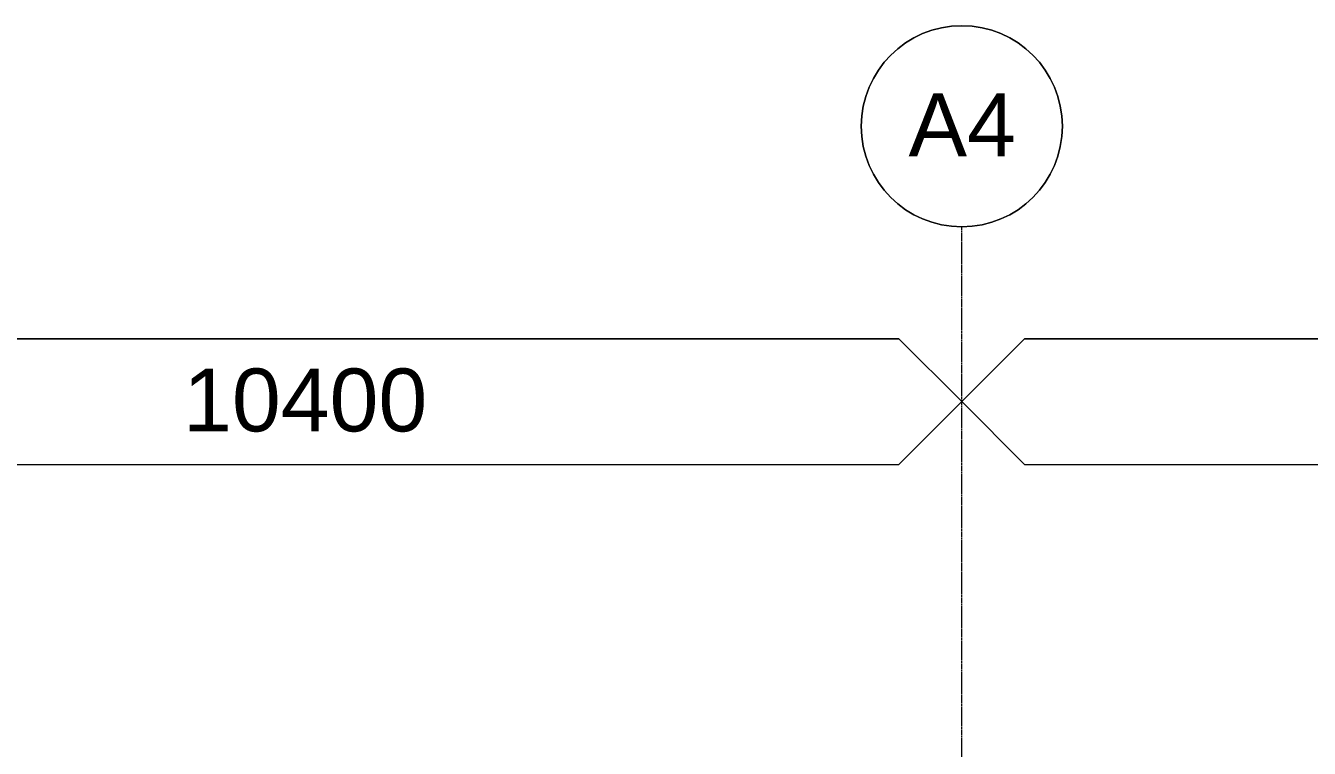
# Model space of a CAD drawing. Header units: millimetres. Extents: x -2361666 to -2009843, y -375 to 29863.
# Drawn here: x -2240916 to -2230706, y 21995 to 27743 of the extents above; entities that cross this region are included whole.
import ezdxf

# ---------------------------------------------------------------- set-up
doc = ezdxf.new("R2010")
doc.units = ezdxf.units.MM
doc.linetypes.add('Grid Line', pattern=[21, 12, -3, 3, -3])
for name, color, linetype, lineweight in [('A-ANNO-NOTE', 131, 'Continuous', 5), ('A-DETL-GENF', 92, 'Continuous', 5), ('S-GRID', 1, 'Continuous', 5), ('S-GRID-IDEN', 1, 'Continuous', 5)]:
    doc.layers.add(name, color=color, linetype=linetype, lineweight=lineweight)
doc.styles.add('Arial', font='arial.ttf', dxfattribs={"height": 500})

# ---------------------------------------------------------------- blocks, each defined once
blk = doc.blocks.new('Dimension - Grids _2D_ - 1-200-1063973-SOUTH EAST - PART A')
at = {"layer": 'A-DETL-GENF'}
for p, q in [((-1014351, 25253), (-1014851, 24753)), ((-1014851, 24753), (-1014351, 25253)), ((-1004951, 25253), (-1014351, 25253)), ((-1014351, 25253), (-1004951, 25253)), ((-1004451, 24753), (-1004951, 25253)), ((-1004451, 24753), (-1004951, 25253)), ((-1014851, 24753), (-1014351, 24253)), ((-1014851, 24753), (-1014351, 24253)), ((-1004951, 24253), (-1004451, 24753)), ((-1004451, 24753), (-1004951, 24253)), ((-1014351, 24253), (-1004951, 24253)), ((-1014351, 24253), (-1004951, 24253))]:
    blk.add_line(p, q, dxfattribs=at)
blk = doc.blocks.new('Grid - A1-203820-SOUTH EAST - PART A')
at = {"layer": 'S-GRID-IDEN'}
blk.add_circle((-1014851, 26943), 800, dxfattribs=at)
for start, end in [(0, 180), (180, 360)]:
    blk.add_arc((-1014851, 26943), 800, start, end, dxfattribs=at)

msp = doc.modelspace()

# ---------------------------------------------------------------- linework, layer by layer
at = {"layer": 'S-GRID', "linetype": 'Grid Line'}
msp.add_line((-2233470, 225), (-2233470, 26143), dxfattribs=at)

# ---------------------------------------------------------------- block references
at = {"layer": 'A-DETL-GENF'}
for p in [(-1229019, 0), (-1218619, 0)]:
    msp.add_blockref('Dimension - Grids _2D_ - 1-200-1063973-SOUTH EAST - PART A', p, dxfattribs=at)
at = {"layer": 'S-GRID-IDEN'}
msp.add_blockref('Grid - A1-203820-SOUTH EAST - PART A', (-1218619, 0), dxfattribs=at)

# ---------------------------------------------------------------- texts
at = {"layer": 'A-ANNO-NOTE', "insert": (-2239664, 25016), "char_height": 500, "width": 2324.89, "attachment_point": 1, "style": 'Arial'}
msp.add_mtext('10400', dxfattribs=at)
at = {"layer": 'S-GRID-IDEN', "insert": (-2233894, 27204), "char_height": 500, "width": 1026.16, "attachment_point": 1, "style": 'Arial'}
msp.add_mtext('A4', dxfattribs=at)

doc.saveas('drawing.dxf')
